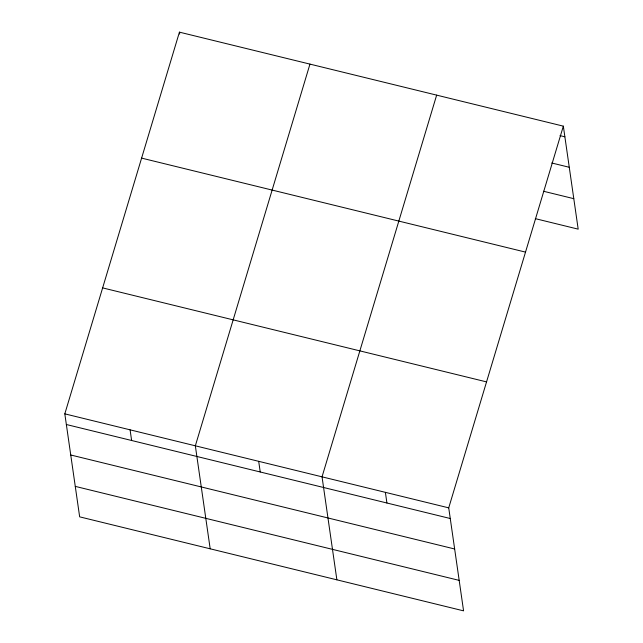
<?xml version="1.0" encoding="UTF-8"?>
<svg xmlns="http://www.w3.org/2000/svg" width="643" height="643" viewBox="0 0 643 643"><rect width="100%" height="100%" fill="white"/><g stroke="black" fill="none" stroke-linecap="round" stroke-linejoin="round"><path stroke-width="0.96" d="M563.34 126.149L448.726 507.857L463.571 610.85L79.66 516.851L64.814 413.851L179.429 32.15L563.34 126.149L578.186 229.149L535.306 218.644M309.958 64.107L195.343 445.816L210.189 548.809M436.653 95.132L322.039 476.833L336.876 579.833M560.005 135.617L564.875 136.806M551.726 162.984L569.264 167.276M543.584 191.276L573.789 198.671M141.613 158.114L525.516 252.112M102.639 287.895L486.55 381.894M64.814 413.851L448.726 507.857M66.358 424.509L450.261 518.515M70.746 454.987L454.657 548.985M75.271 486.381L459.174 580.38M385.382 492.345L386.917 503.003M258.695 461.328L260.23 471.978M179.429 32.15L179.71 34.087M130.079 429.837L131.622 440.495"/></g></svg>
